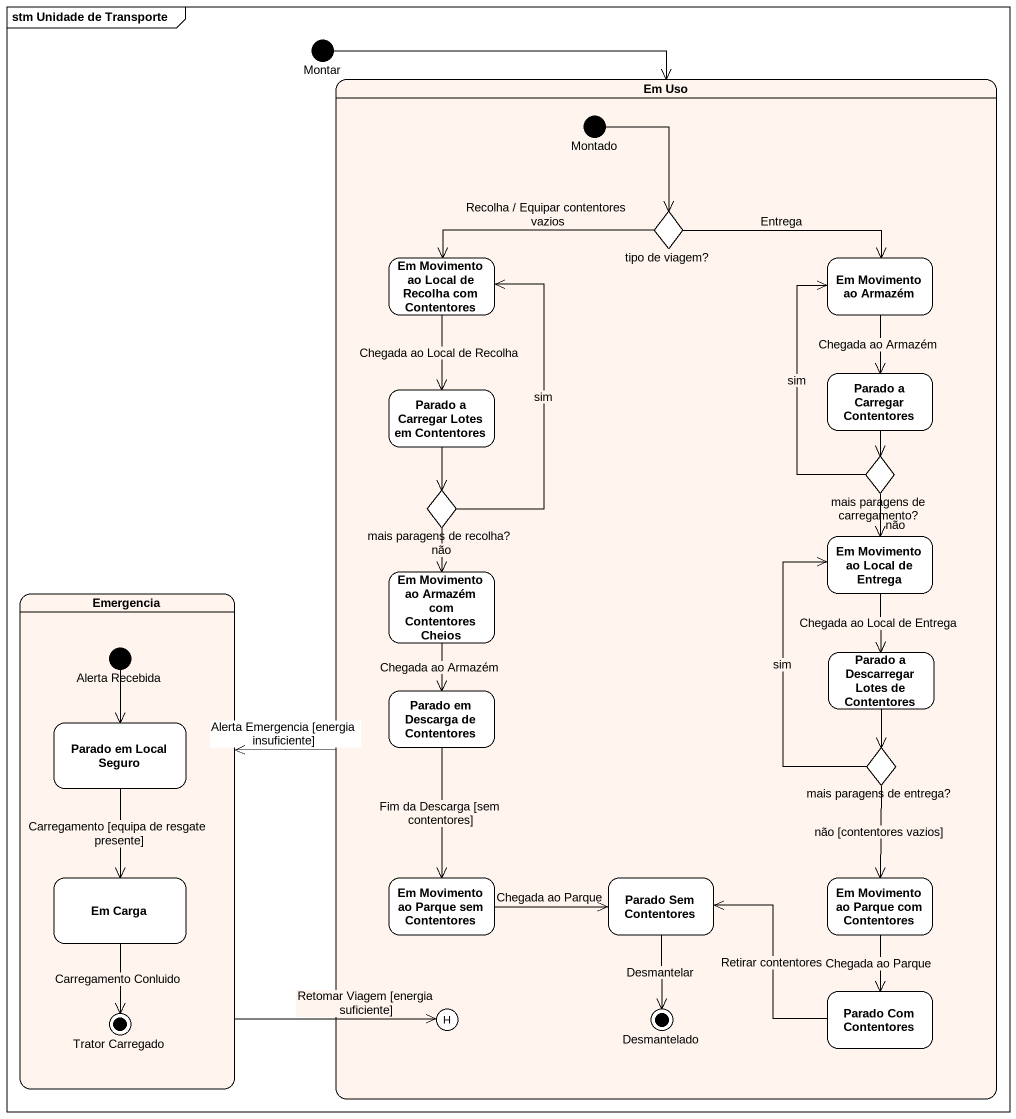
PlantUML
@startuml
mainframe stm Unidade de Transporte
hide empty description
state Montar <<start>>
state "Em Uso" as Em_Uso #FFF5EE {
  state Montado <<start>>
  state "Em Movimento ao Local de Recolha com Contentores" as Em_Movimento_ao_Local_de
  state "tipo de viagem?" as tipo_de_viagem <<choice>>
  state "Em Movimento ao Armazém" as Em_Movimento_ao_Armazém
  state "Parado a Carregar Lotes em Contentores" as Parado_a_Carregar_Lotes_em
  state "Parado a Carregar Contentores" as Parado_a_Carregar
  state "mais paragens de carregamento?" as mais_paragens_de <<choice>>
  state "mais paragens de recolha?" as mais_paragens_de_recolha <<choice>>
  state "Em Movimento ao Local de Entrega" as Em_Movimento_ao_Local_de_2
  state "Em Movimento ao Armazém com Contentores Cheios" as Em_Movimento_ao_Armazém_com
  state "Parado a Descarregar Lotes de Contentores" as Parado_a_Descarregar_Lotes
  state "Parado em Descarga de Contentores" as Parado_em_Descarga_de
  state "mais paragens de entrega?" as mais_paragens_de_entrega <<choice>>
  state "Em Movimento ao Parque sem Contentores" as Em_Movimento_ao_Parque_sem
  state "Parado Sem Contentores" as Parado_Sem_Contentores
  state "Em Movimento ao Parque com Contentores" as Em_Movimento_ao_Parque_com
  state "Parado Com Contentores" as Parado_Com_Contentores
  state history1 <<history>>
  state Desmantelado <<end>>
}
state Emergencia #FFF5EE {
  state "Alerta Recebida" as Alerta_Recebida <<start>>
  state "Parado em Local Seguro" as Parado_em_Local_Seguro
  state "Em Carga" as Em_Carga
  state "Trator Carregado" as Trator_Carregado <<end>>
}
Montar --> Em_Uso
Em_Uso -left-> Emergencia : Alerta Emergencia [energia insuficiente]
Montado --> tipo_de_viagem
Em_Movimento_ao_Local_de --> Parado_a_Carregar_Lotes_em : Chegada ao Local de Recolha
tipo_de_viagem -left-> Em_Movimento_ao_Local_de : Recolha / Equipar contentores vazios
tipo_de_viagem -right-> Em_Movimento_ao_Armazém : Entrega
Em_Movimento_ao_Armazém --> Parado_a_Carregar : Chegada ao Armazém
Parado_a_Carregar_Lotes_em --> mais_paragens_de_recolha
Parado_a_Carregar --> mais_paragens_de
mais_paragens_de -up-> Em_Movimento_ao_Armazém : sim
mais_paragens_de --> Em_Movimento_ao_Local_de_2 : não
mais_paragens_de_recolha -up-> Em_Movimento_ao_Local_de : sim
mais_paragens_de_recolha --> Em_Movimento_ao_Armazém_com : não
Em_Movimento_ao_Local_de_2 --> Parado_a_Descarregar_Lotes : Chegada ao Local de Entrega
Emergencia -right-> history1 : Retomar Viagem [energia suficiente]
Em_Movimento_ao_Armazém_com --> Parado_em_Descarga_de : Chegada ao Armazém
Alerta_Recebida --> Parado_em_Local_Seguro
Parado_a_Descarregar_Lotes --> mais_paragens_de_entrega
Parado_em_Descarga_de --> Em_Movimento_ao_Parque_sem : Fim da Descarga [sem contentores]
Parado_em_Local_Seguro --> Em_Carga : Carregamento [equipa de resgate presente]
mais_paragens_de_entrega -up-> Em_Movimento_ao_Local_de_2 : sim
mais_paragens_de_entrega --> Em_Movimento_ao_Parque_com : não [contentores vazios]
Em_Carga --> Trator_Carregado : Carregamento Conluido
Em_Movimento_ao_Parque_sem -right-> Parado_Sem_Contentores : Chegada ao Parque
Parado_Sem_Contentores --> Desmantelado : Desmantelar
Em_Movimento_ao_Parque_com --> Parado_Com_Contentores : Chegada ao Parque
Parado_Com_Contentores -left-> Parado_Sem_Contentores : Retirar contentores
@enduml
